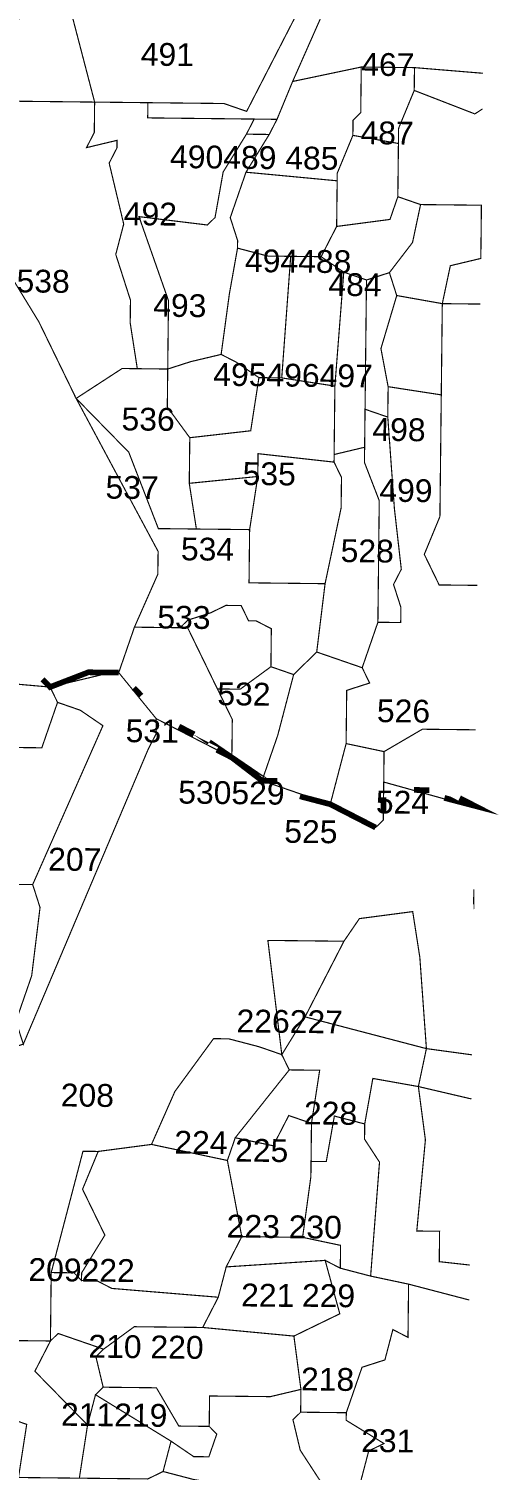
# Model space of a CAD drawing. Header units: metres. Extents: x 267733 to 276043, y 2074500 to 2088484.
# Drawn here: x 275753 to 276000, y 2075507 to 2076265 of the extents above; entities that cross this region are included whole.
import ezdxf

# ---------------------------------------------------------------- set-up
doc = ezdxf.new("R2010")
doc.units = ezdxf.units.M
for name, color, linetype in [('SURVEY NO.', 7, 'Continuous'), ('SURVEY PLOT BOUNDARY', 35, 'Continuous'), ('VILLAGE BOUNDARY', 212, 'Continuous')]:
    doc.layers.add(name, color=color, linetype=linetype)
doc.styles.add('PDF Arial', font='arial.ttf')

# ---------------------------------------------------------------- blocks, each defined once
blk = doc.blocks.new('TYJ')
at = {"layer": 'SURVEY PLOT BOUNDARY', "lineweight": 0, "const_width": 0.6}
for points in [[(275927.11, 2075500.69), (275931.29, 2075516.64), (275939.33, 2075520.56), (275919.47, 2075532.78), (275919.51, 2075536.78), (275927.78, 2075560.69), (275939.82, 2075564.56), (275944, 2075580.52), (275951.96, 2075576.43), (275952.27, 2075604.43), (275984.18, 2075596.08), (275952.27, 2075604.43), (275932.31, 2075608.66), (275936.98, 2075668.62), (275929.11, 2075680.71), (275929.2, 2075688.71), (275933.47, 2075712.67), (275957.42, 2075708.4), (275961.11, 2075680.35), (275956.58, 2075632.39), (275968.58, 2075632.26), (275968.4, 2075616.26), (275984.38, 2075614.48), (275968.4, 2075616.26), (275968.58, 2075632.26), (275956.58, 2075632.39), (275961.11, 2075680.35), (275957.42, 2075708.4), (275985.35, 2075701.87), (275957.42, 2075708.4), (275961.64, 2075728.36), (275985.61, 2075725.09), (275961.64, 2075728.36), (275958.18, 2075776.41), (275954.44, 2075800.46), (275926.4, 2075796.77), (275918.27, 2075784.86), (275878.27, 2075785.3), (275885.6, 2075725.2), (275873.65, 2075729.34), (275857.69, 2075733.52), (275849.69, 2075733.6), (275829.38, 2075705.82), (275817.07, 2075677.95), (275789.03, 2075674.26), (275781.03, 2075674.35), (275764.32, 2075610.52), (275763.92, 2075574.52), (275711.92, 2075575.09)], [(275749.65, 2075730.71), (275815.38, 2075886.02), (275819.47, 2075893.98), (275819.56, 2075901.98), (275859.33, 2075881.53), (275875.2, 2075869.36), (275911.07, 2075856.95), (275934.93, 2075844.69), (275938.98, 2075848.64), (275939.2, 2075868.64), (275987.05, 2075855.31), (275939.2, 2075868.64), (275939.38, 2075884.65), (275959.51, 2075896.43), (275987.51, 2075896.12), (275959.51, 2075896.43), (275939.38, 2075884.65), (275919.42, 2075888.87), (275919.73, 2075916.87), (275931.78, 2075920.74), (275927.87, 2075928.79), (275936.13, 2075952.7), (275948.13, 2075952.57), (275948.22, 2075960.57), (275944.35, 2075972.61), (275948.44, 2075980.57), (275944.8, 2076012.62), (275941.33, 2076060.67), (275941.51, 2076076.67), (275969.46, 2076072.36), (275968.75, 2076008.35), (275960.53, 2075988.44), (275968.35, 2075972.35), (275988.35, 2075972.12), (275968.35, 2075972.35), (275960.53, 2075988.44), (275968.75, 2076008.35), (275970, 2076120.37), (275990, 2076120.14), (275970, 2076120.37), (275974.22, 2076140.32), (275990.26, 2076144.15), (275990.4, 2076156.15), (275990.57, 2076172.15), (275958.57, 2076172.5), (275946.62, 2076176.64), (275947.02, 2076212.64), (275955.24, 2076232.56), (275987.11, 2076220.2), (275991.14, 2076222.82), (275987.11, 2076220.2), (275955.24, 2076232.56), (275955.37, 2076244.56), (275991.34, 2076241.59), (275955.37, 2076244.56), (275927.38, 2076244.87), (275891.29, 2076237.27), (275915.91, 2076293.01)], [(275915.91, 2076293.01), (275891.29, 2076237.27), (275883.07, 2076217.35), (275815.07, 2076218.11), (275815.16, 2076226.11), (275855.16, 2076225.67), (275867.11, 2076221.53), (275899.82, 2076285.19)], [(275775.65, 2076270.56), (275787.16, 2076226.42), (275735.16, 2076227), (275719.29, 2076239.18), (275751.69, 2076274.83)], [(275711.78, 2075923.18), (275763.74, 2075918.61), (275767.65, 2075910.56), (275759.38, 2075886.65), (275731.38, 2075886.96)]]:
    blk.add_lwpolyline(points, dxfattribs=at)
for points in [[(275815.16, 2076226.11), (275787.16, 2076226.42), (275775.65, 2076270.56), (275812.49, 2076346.17), (275899.82, 2076285.19), (275867.11, 2076221.53), (275855.16, 2076225.67)], [(275922.98, 2076208.91), (275914.75, 2076189), (275914.71, 2076185), (275866.76, 2076189.53), (275878.98, 2076209.4), (275883.07, 2076217.35), (275891.29, 2076237.27), (275927.38, 2076244.87), (275927.11, 2076220.87), (275923.06, 2076216.91)], [(275955.37, 2076244.56), (275955.24, 2076232.56), (275947.02, 2076212.64), (275946.93, 2076204.64), (275922.98, 2076208.91), (275923.06, 2076216.91), (275927.11, 2076220.87), (275927.38, 2076244.87)], [(275787.16, 2076226.42), (275786.98, 2076210.42), (275782.89, 2076202.46), (275798.94, 2076206.29), (275798.89, 2076202.29), (275794.8, 2076194.33), (275802.45, 2076162.24), (275798.27, 2076146.28), (275806, 2076122.19), (275805.87, 2076110.18), (275809.6, 2076086.14), (275801.6, 2076086.23), (275777.43, 2076070.49), (275757.87, 2076110.72), (275738.23, 2076142.94), (275734.27, 2076146.99), (275735.16, 2076227)], [(275815.16, 2076226.11), (275815.07, 2076218.11), (275843.07, 2076217.8), (275871.07, 2076217.49), (275866.98, 2076209.53), (275854.76, 2076189.66), (275850.49, 2076165.7), (275846.45, 2076161.75), (275810.49, 2076166.15), (275826, 2076121.96), (275825.6, 2076085.96), (275809.6, 2076086.14), (275805.87, 2076110.18), (275806, 2076122.19), (275798.27, 2076146.28), (275802.45, 2076162.24), (275794.8, 2076194.33), (275798.89, 2076202.29), (275798.94, 2076206.29), (275782.89, 2076202.46), (275786.98, 2076210.42), (275787.16, 2076226.42)], [(275878.98, 2076209.4), (275866.98, 2076209.53), (275871.07, 2076217.49), (275883.07, 2076217.35)], [(275878.98, 2076209.4), (275866.76, 2076189.53), (275858.49, 2076165.61), (275862.36, 2076153.57), (275862.31, 2076149.57), (275858.04, 2076125.61), (275853.69, 2076093.65), (275837.65, 2076089.83), (275825.6, 2076085.96), (275826, 2076121.96), (275810.49, 2076166.15), (275846.45, 2076161.75), (275850.49, 2076165.7), (275854.76, 2076189.66), (275866.98, 2076209.53)], [(275946.93, 2076204.64), (275946.62, 2076176.64), (275942.49, 2076164.68), (275914.44, 2076160.99), (275914.71, 2076185), (275914.75, 2076189), (275922.98, 2076208.91)], [(275914.71, 2076185), (275914.44, 2076160.99), (275906.27, 2076145.08), (275890.27, 2076145.26), (275878.27, 2076145.39), (275862.31, 2076149.57), (275862.36, 2076153.57), (275858.49, 2076165.61), (275866.76, 2076189.53)], [(275958.57, 2076172.5), (275954.35, 2076152.55), (275942.18, 2076136.68), (275930.13, 2076132.81), (275918.18, 2076136.94), (275906.27, 2076145.08), (275914.44, 2076160.99), (275942.49, 2076164.68), (275946.62, 2076176.64)], [(275990.4, 2076156.15), (275990.26, 2076144.15), (275974.22, 2076140.32), (275970, 2076120.37), (275946.04, 2076124.63), (275942.18, 2076136.68), (275954.35, 2076152.55), (275958.57, 2076172.5), (275990.57, 2076172.15)], [(275808.09, 2075950.12), (275799.83, 2075926.21), (275795.83, 2075926.25), (275763.74, 2075918.61), (275711.78, 2075923.18), (275700.1, 2075951.32), (275672.76, 2076011.64), (275672.81, 2076015.64), (275664.9, 2076023.73), (275661.16, 2076047.78), (275665.43, 2076071.73), (275674.05, 2076127.65), (275690.09, 2076131.48), (275734.18, 2076138.99), (275738.23, 2076142.94), (275757.87, 2076110.72), (275777.43, 2076070.49), (275820.54, 2075989.99), (275820.4, 2075977.99)], [(275890.27, 2076145.26), (275885.56, 2076081.29), (275873.56, 2076081.43), (275861.64, 2076089.56), (275853.69, 2076093.65), (275858.04, 2076125.61), (275862.31, 2076149.57), (275878.27, 2076145.39)], [(275906.27, 2076145.08), (275918.18, 2076136.94), (275913.51, 2076076.98), (275885.56, 2076081.29), (275890.27, 2076145.26)], [(275930.13, 2076132.81), (275929.38, 2076064.8), (275929.15, 2076044.8), (275913.11, 2076040.98), (275913.51, 2076076.98), (275918.18, 2076136.94)], [(275946.04, 2076124.63), (275937.73, 2076096.72), (275941.51, 2076076.67), (275941.33, 2076060.67), (275929.38, 2076064.8), (275930.13, 2076132.81), (275942.18, 2076136.68)], [(275970, 2076120.37), (275969.46, 2076072.36), (275941.51, 2076076.67), (275937.73, 2076096.72), (275946.04, 2076124.63)], [(275873.56, 2076081.43), (275869.24, 2076053.47), (275837.2, 2076049.82), (275825.38, 2076065.96), (275825.6, 2076085.96), (275837.65, 2076089.83), (275853.69, 2076093.65), (275861.64, 2076089.56)], [(275809.6, 2076086.14), (275825.6, 2076085.96), (275825.38, 2076065.96), (275837.2, 2076049.82), (275836.93, 2076025.82), (275840.67, 2076001.77), (275820.67, 2076001.99), (275805.11, 2076042.18), (275777.43, 2076070.49), (275801.6, 2076086.23)], [(275885.56, 2076081.29), (275913.51, 2076076.98), (275913.11, 2076040.98), (275913.07, 2076036.98), (275873.11, 2076041.42), (275872.98, 2076029.42), (275836.93, 2076025.82), (275837.2, 2076049.82), (275869.24, 2076053.47), (275873.56, 2076081.43)], [(275840.67, 2076001.77), (275868.67, 2076001.46), (275868.36, 2075973.46), (275908.35, 2075973.01), (275903.96, 2075937.05), (275891.82, 2075925.18), (275879.87, 2075929.32), (275880.09, 2075949.32), (275872.13, 2075953.41), (275868.13, 2075953.45), (275864.22, 2075961.5), (275856.22, 2075961.59), (275848.18, 2075957.68), (275836.14, 2075953.81), (275832.09, 2075949.85), (275808.09, 2075950.12), (275820.4, 2075977.99), (275820.54, 2075989.99), (275777.43, 2076070.49), (275805.11, 2076042.18), (275820.67, 2076001.99)], [(275941.33, 2076060.67), (275944.8, 2076012.62), (275948.44, 2075980.57), (275944.35, 2075972.61), (275948.22, 2075960.57), (275948.13, 2075952.57), (275936.13, 2075952.7), (275936.84, 2076016.71), (275929.07, 2076036.8), (275929.15, 2076044.8), (275929.38, 2076064.8)], [(275936.13, 2075952.7), (275927.87, 2075928.79), (275903.96, 2075937.05), (275908.35, 2075973.01), (275916.8, 2076012.93), (275916.98, 2076028.93), (275913.07, 2076036.98), (275913.11, 2076040.98), (275929.15, 2076044.8), (275929.07, 2076036.8), (275936.84, 2076016.71)], [(275913.07, 2076036.98), (275916.98, 2076028.93), (275916.8, 2076012.93), (275908.35, 2075973.01), (275868.36, 2075973.46), (275868.67, 2076001.46), (275872.98, 2076029.42), (275873.11, 2076041.42)], [(275868.67, 2076001.46), (275840.67, 2076001.77), (275836.93, 2076025.82), (275872.98, 2076029.42)], [(275879.87, 2075929.32), (275863.73, 2075917.49), (275851.73, 2075917.63), (275836.09, 2075949.81), (275832.09, 2075949.85), (275836.14, 2075953.81), (275848.18, 2075957.68), (275856.22, 2075961.59), (275864.22, 2075961.5), (275868.13, 2075953.45), (275872.13, 2075953.41), (275880.09, 2075949.32)], [(275859.56, 2075901.54), (275859.33, 2075881.53), (275819.56, 2075901.98), (275799.83, 2075926.21), (275808.09, 2075950.12), (275832.09, 2075949.85), (275836.09, 2075949.81), (275851.73, 2075917.63), (275855.65, 2075909.58)], [(275915.24, 2075872.91), (275911.07, 2075856.95), (275875.2, 2075869.36), (275883.47, 2075893.27), (275891.82, 2075925.18), (275903.96, 2075937.05), (275927.87, 2075928.79), (275931.78, 2075920.74), (275919.73, 2075916.87), (275919.42, 2075888.87)], [(275815.38, 2075886.02), (275749.65, 2075730.71), (275745.78, 2075742.76), (275754.05, 2075766.67), (275758.45, 2075802.63), (275754.58, 2075814.68), (275791.51, 2075898.29), (275779.6, 2075906.43), (275767.65, 2075910.56), (275763.74, 2075918.61), (275795.83, 2075926.25), (275799.83, 2075926.21), (275819.56, 2075901.98), (275819.47, 2075893.98)], [(275891.82, 2075925.18), (275883.47, 2075893.27), (275875.2, 2075869.36), (275859.33, 2075881.53), (275859.56, 2075901.54), (275855.65, 2075909.58), (275851.73, 2075917.63), (275863.73, 2075917.49), (275879.87, 2075929.32)], [(275791.51, 2075898.29), (275754.58, 2075814.68), (275750.58, 2075814.73), (275734.58, 2075814.9), (275718.63, 2075819.08), (275718.01, 2075763.07), (275709.87, 2075751.16), (275661.79, 2075743.69), (275657.56, 2075723.74), (275649.65, 2075731.83), (275641.74, 2075739.92), (275645.79, 2075743.87), (275641.92, 2075755.92), (275642.68, 2075823.93), (275646.59, 2075815.88), (275678.76, 2075831.53), (275706.76, 2075831.22), (275731.12, 2075862.95), (275731.38, 2075886.96), (275759.38, 2075886.65), (275767.65, 2075910.56), (275779.6, 2075906.43)], [(275938.98, 2075848.64), (275934.93, 2075844.69), (275911.07, 2075856.95), (275915.24, 2075872.91), (275919.42, 2075888.87), (275939.38, 2075884.65), (275939.2, 2075868.64), (275939.11, 2075860.64)], [(275745.78, 2075742.76), (275749.65, 2075730.71), (275737.61, 2075726.85), (275729.74, 2075738.94), (275717.74, 2075739.07), (275709.74, 2075739.16), (275709.56, 2075723.16), (275697.52, 2075719.29), (275661.48, 2075715.69), (275657.56, 2075723.74), (275661.79, 2075743.69), (275709.87, 2075751.16), (275718.01, 2075763.07), (275718.63, 2075819.08), (275734.58, 2075814.9), (275750.58, 2075814.73), (275754.58, 2075814.68), (275758.45, 2075802.63), (275754.05, 2075766.67)], [(275986.44, 2075800.1), (275986.58, 2075812.1)], [(275958.18, 2075776.41), (275961.64, 2075728.36), (275897.82, 2075745.07), (275918.27, 2075784.86), (275926.4, 2075796.77), (275954.44, 2075800.46)], [(275897.82, 2075745.07), (275885.6, 2075725.2), (275878.27, 2075785.3), (275918.27, 2075784.86)], [(275961.64, 2075728.36), (275957.42, 2075708.4), (275933.47, 2075712.67), (275929.2, 2075688.71), (275913.24, 2075692.89), (275908.98, 2075668.93), (275900.98, 2075669.02), (275901.2, 2075689.02), (275905.51, 2075716.98), (275889.51, 2075717.16), (275885.6, 2075725.2), (275897.82, 2075745.07)], [(275861.11, 2075681.46), (275856.98, 2075669.51), (275817.07, 2075677.95), (275829.38, 2075705.82), (275849.69, 2075733.6), (275857.69, 2075733.52), (275873.65, 2075729.34), (275885.6, 2075725.2), (275889.51, 2075717.16)], [(275901.2, 2075689.02), (275889.25, 2075693.16), (275881.07, 2075677.24), (275861.11, 2075681.46), (275889.51, 2075717.16), (275905.51, 2075716.98)], [(275901.2, 2075689.02), (275900.98, 2075669.02), (275900.89, 2075661.02), (275896.53, 2075629.06), (275864.54, 2075629.41), (275856.98, 2075669.51), (275861.11, 2075681.46), (275881.07, 2075677.24), (275889.25, 2075693.16)], [(275929.2, 2075688.71), (275929.11, 2075680.71), (275936.98, 2075668.62), (275932.31, 2075608.66), (275916.36, 2075612.83), (275916.49, 2075624.84), (275896.53, 2075629.06), (275900.89, 2075661.02), (275900.98, 2075669.02), (275908.98, 2075668.93), (275913.24, 2075692.89)], [(275780.32, 2075610.34), (275780.27, 2075606.34), (275776.32, 2075610.39), (275764.32, 2075610.52), (275781.03, 2075674.35), (275789.03, 2075674.26), (275780.8, 2075654.35), (275792.54, 2075630.21)], [(275856.36, 2075613.5), (275852.18, 2075597.54), (275796.23, 2075602.17), (275788.27, 2075606.25), (275780.27, 2075606.34), (275780.32, 2075610.34), (275792.54, 2075630.21), (275780.8, 2075654.35), (275789.03, 2075674.26), (275817.07, 2075677.95), (275856.98, 2075669.51), (275864.54, 2075629.41)], [(275916.36, 2075612.83), (275908.4, 2075616.92), (275856.36, 2075613.5), (275864.54, 2075629.41), (275896.53, 2075629.06), (275916.49, 2075624.84)], [(275891.96, 2075577.1), (275844, 2075581.63), (275852.18, 2075597.54), (275856.36, 2075613.5), (275908.4, 2075616.92), (275916.09, 2075588.83)], [(275916.36, 2075612.83), (275932.31, 2075608.66), (275952.27, 2075604.43), (275951.96, 2075576.43), (275944, 2075580.52), (275939.82, 2075564.56), (275927.78, 2075560.69), (275919.51, 2075536.78), (275895.51, 2075537.05), (275895.65, 2075549.05), (275891.96, 2075577.1), (275916.09, 2075588.83), (275908.4, 2075616.92)], [(275852.18, 2075597.54), (275844, 2075581.63), (275808, 2075582.03), (275791.87, 2075570.21), (275767.96, 2075578.47), (275763.92, 2075574.52), (275764.01, 2075582.52), (275764.32, 2075610.52), (275776.32, 2075610.39), (275780.27, 2075606.34), (275788.27, 2075606.25), (275796.23, 2075602.17)], [(275844, 2075581.63), (275891.96, 2075577.1), (275895.65, 2075549.05), (275879.6, 2075545.23), (275847.6, 2075545.58), (275847.43, 2075529.58), (275831.43, 2075529.76), (275819.65, 2075549.89), (275791.65, 2075550.2), (275787.83, 2075566.25), (275791.87, 2075570.21), (275808, 2075582.03)], [(275755.74, 2075558.6), (275783.43, 2075530.29), (275779.12, 2075502.33), (275747.12, 2075502.69), (275751.43, 2075530.65), (275739.47, 2075534.78), (275727.34, 2075522.91), (275711.65, 2075551.09), (275711.92, 2075575.09), (275763.92, 2075574.52)], [(275787.61, 2075546.25), (275783.43, 2075530.29), (275755.74, 2075558.6), (275763.92, 2075574.52), (275767.96, 2075578.47), (275791.87, 2075570.21), (275787.83, 2075566.25), (275791.65, 2075550.2)], [(275827.34, 2075521.8), (275823.16, 2075505.84), (275815.12, 2075501.93), (275779.12, 2075502.33), (275783.43, 2075530.29), (275787.61, 2075546.25)], [(275847.43, 2075529.58), (275851.38, 2075525.53), (275847.25, 2075513.58), (275839.25, 2075513.67), (275827.34, 2075521.8), (275787.61, 2075546.25), (275791.65, 2075550.2), (275819.65, 2075549.89), (275831.43, 2075529.76)], [(275895.51, 2075537.05), (275891.47, 2075533.09), (275895.29, 2075517.04), (275911.02, 2075492.86), (275919.02, 2075492.78), (275914.85, 2075476.82), (275894.8, 2075473.04), (275886.71, 2075465.13), (275878.8, 2075473.22), (275874.8, 2075473.26), (275866.89, 2075481.35), (275870.98, 2075489.31), (275863.07, 2075497.4), (275839.11, 2075501.66), (275823.16, 2075505.84), (275827.34, 2075521.8), (275839.25, 2075513.67), (275847.25, 2075513.58), (275851.38, 2075525.53), (275847.43, 2075529.58), (275847.6, 2075545.58), (275879.6, 2075545.23), (275895.65, 2075549.05)], [(275919.51, 2075536.78), (275919.47, 2075532.78), (275939.33, 2075520.56), (275931.29, 2075516.64), (275927.11, 2075500.69), (275939.02, 2075492.55), (275942.93, 2075484.51), (275954.98, 2075488.37), (275966.89, 2075480.24), (275962.71, 2075464.28), (275942.71, 2075464.51), (275942.49, 2075444.5), (275930.45, 2075440.64), (275930.67, 2075460.64), (275914.85, 2075476.82), (275919.02, 2075492.78), (275911.02, 2075492.86), (275895.29, 2075517.04), (275891.47, 2075533.09), (275895.51, 2075537.05)]]:
    blk.add_lwpolyline(points, close=True, dxfattribs=at)
at = {"layer": 'VILLAGE BOUNDARY', "lineweight": 0, "const_width": 3}
for points in [[(275799.83, 2075926.21), (275795.83, 2075926.25), (275783.83, 2075926.38), (275763.74, 2075918.61), (275759.78, 2075922.65)], [(275787.83, 2075926.34), (275795.83, 2075926.25)], [(275807.74, 2075918.12), (275811.69, 2075914.07)], [(275839.47, 2075893.76), (275831.51, 2075897.85)], [(275847.42, 2075889.67), (275859.33, 2075881.53), (275851.38, 2075885.62)], [(275859.33, 2075881.53), (275875.2, 2075869.36), (275883.2, 2075869.27)], [(275934.93, 2075844.69), (275919.02, 2075852.86), (275911.07, 2075856.95), (275895.11, 2075861.13)], [(275939.02, 2075852.64), (275939.11, 2075860.64)], [(275963.15, 2075864.38), (275955.15, 2075864.47)], [(275971.11, 2075860.29), (275987.06, 2075856.11), (275979.11, 2075860.2)], [(275919.02, 2075852.86), (275926.98, 2075848.78)]]:
    blk.add_lwpolyline(points, dxfattribs=at)
at = {"layer": 'VILLAGE BOUNDARY', "color": 40, "lineweight": 50}
blk.add_point((275987.06, 2075856.11), dxfattribs=at)
at = {"layer": 'SURVEY NO.', "char_height": 12.001, "attachment_point": 7, "rotation": 359.36373, "style": 'PDF Arial'}
for s, insert in [('491', (275811.37, 2076245.47)), ('467', (275927.32, 2076240.18)), ('487', (275926.92, 2076204.18)), ('490489 485', (275826.77, 2076191.58)), ('492', (275802.44, 2076161.55)), ('494488', (275866.17, 2076136.84)), ('538', (275746.04, 2076126.17)), ('484', (275910.04, 2076124.35)), ('493', (275817.91, 2076113.37)), ('495496497', (275849.5, 2076077.01)), ('536', (275801.24, 2076053.54)), ('498', (275933.19, 2076048.07)), ('535', (275864.93, 2076024.82)), ('537', (275792.84, 2076017.62)), ('499', (275936.84, 2076016.02)), ('534', (275832.48, 2075985.17)), ('528', (275916.48, 2075984.24)), ('533', (275820.08, 2075949.3)), ('532', (275851.64, 2075908.94)), ('526', (275935.55, 2075900.01)), ('531', (275803.42, 2075889.47)), ('530529', (275831.06, 2075857.16)), ('524', (275935.01, 2075852)), ('525', (275886.84, 2075836.53)), ('207', (275762.66, 2075821.91)), ('226227', (275861.73, 2075736.79)), ('208', (275769.29, 2075697.8)), ('228', (275897.19, 2075688.38)), ('224', (275829.02, 2075673.13)), ('225', (275860.97, 2075668.78)), ('223 230', (275856.53, 2075628.82)), ('209222', (275752.27, 2075605.97)), ('221', (275864.13, 2075592.72)), ('229', (275896.13, 2075592.37)), ('210 220', (275783.82, 2075565.61)), ('218', (275895.64, 2075548.36)), ('211219', (275769.42, 2075529.76)), ('231', (275927.28, 2075516))]:
    blk.add_mtext(s, dxfattribs=dict(at, insert=insert))

msp = doc.modelspace()

# ---------------------------------------------------------------- block references
msp.add_blockref('TYJ', (0, 0))

doc.saveas('drawing.dxf')
